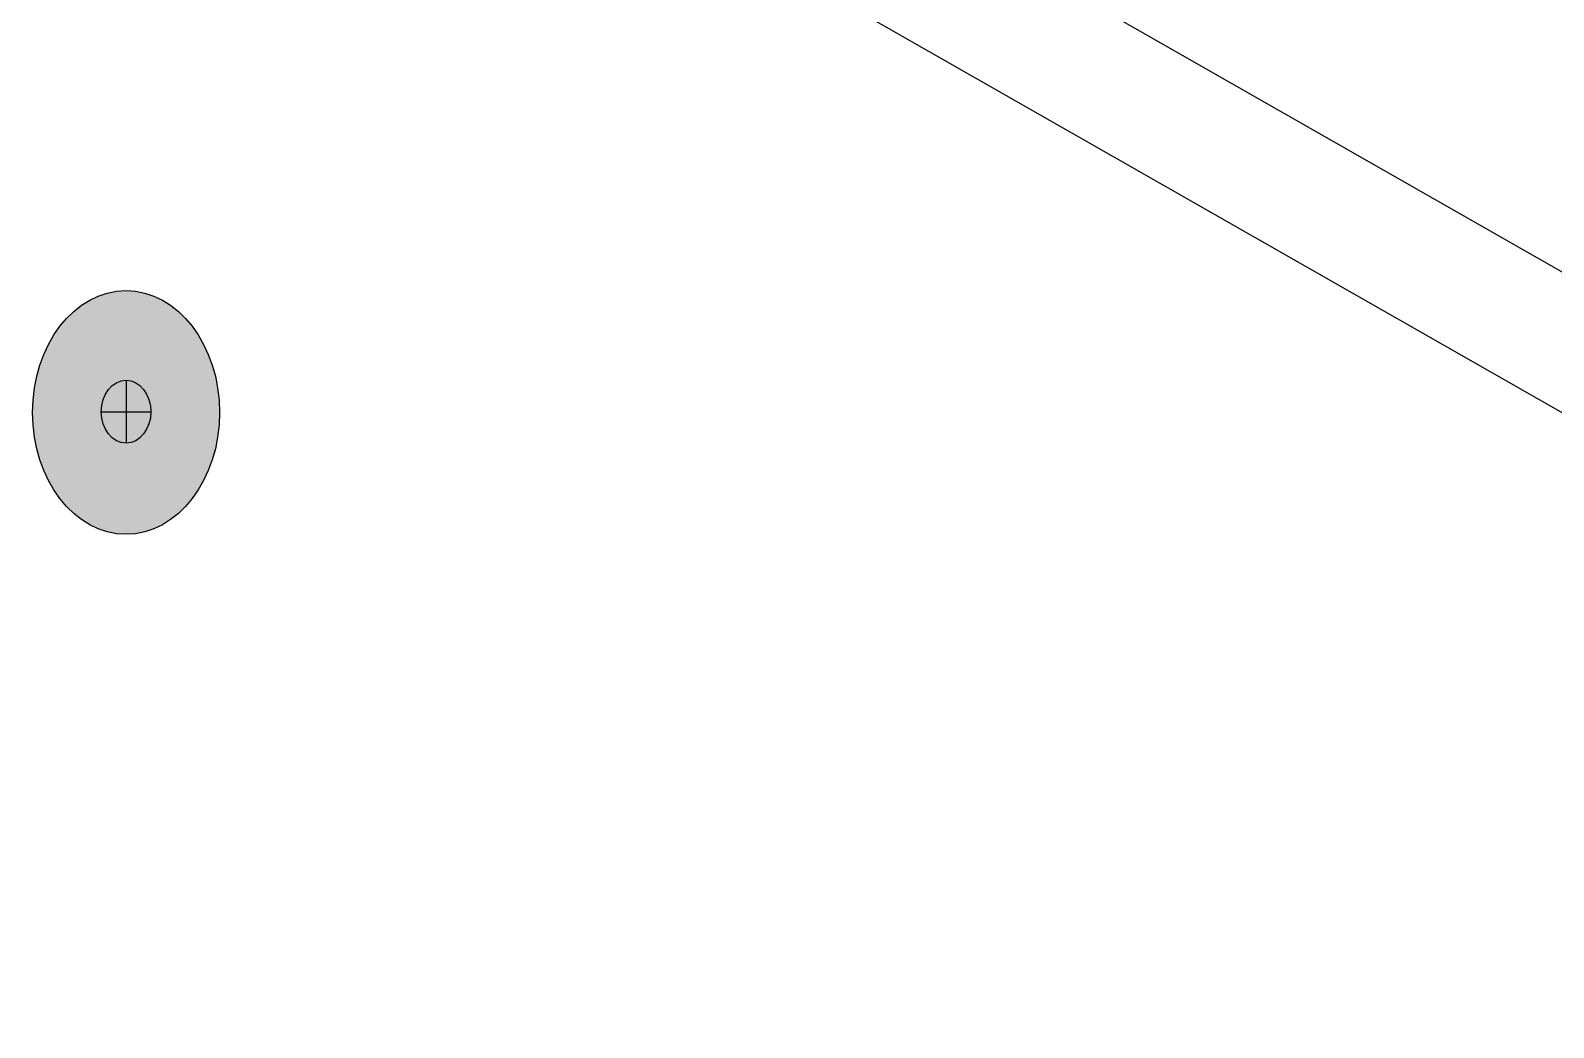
# Model space of a CAD drawing. Header units: inches. Extents: x -20.7 to 76.3, y -55.2 to 19.1.
# Drawn here: x 60.245 to 61.075, y -40.705 to -40.161 of the extents above; entities that cross this region are included whole.
import ezdxf

# ---------------------------------------------------------------- set-up
doc = ezdxf.new("R2010")
doc.units = ezdxf.units.IN
doc.header["$MEASUREMENT"] = 0
doc.layers.add('G-ANNO-TTLB', color=7, linetype='Continuous', lineweight=0)
doc.layers.add('TYVEK', color=7, linetype='Continuous', lineweight=0)

msp = doc.modelspace()

# ---------------------------------------------------------------- hatches: boundary and pattern name
at = {"layer": 'G-ANNO-TTLB', "true_color": 0xff00ff, "transparency": 33554687}
h = msp.add_hatch(color=6, dxfattribs=at)
edge = h.paths.add_edge_path()
edge.add_spline(control_points=[(71.85725, -54.94557), (71.85725, -54.94557), (31.15722, -54.94557), (31.15722, -54.94557), (31.15722, -54.94557), (31.15722, -20.81027), (31.15722, -20.81027), (31.15722, -20.81027), (71.85725, -20.81027), (71.85725, -20.81027), (71.85725, -20.81027), (71.85725, -54.94557), (71.85725, -54.94557)], knot_values=[0, 0, 0, 0, 1, 1, 1, 2, 2, 2, 3, 3, 3, 4, 4, 4, 4], degree=3, periodic=0)
edge = h.paths.add_edge_path()
edge.add_spline(control_points=[(31.28226, -20.93531), (31.28226, -20.93531), (31.28226, -54.82054), (31.28226, -54.82054), (31.28226, -54.82054), (71.73222, -54.82054), (71.73222, -54.82054), (71.73222, -54.82054), (71.73222, -20.93531), (71.73222, -20.93531), (71.73222, -20.93531), (31.28226, -20.93531), (31.28226, -20.93531)], knot_values=[0, 0, 0, 0, 1, 1, 1, 2, 2, 2, 3, 3, 3, 4, 4, 4, 4], degree=3, periodic=0)
edge.add_line((31.28226, -20.93531), (31.28226, -20.93531))
at = {"layer": 'TYVEK', "true_color": 0x003b71, "transparency": 33554687}
h = msp.add_hatch(color=156, dxfattribs=at)
h.dxf.hatch_style = 2
edge = h.paths.add_edge_path()
edge.add_ellipse((60.29693, -40.36959), major_axis=(0, 0.0664), ratio=0.766948, start_angle=0, end_angle=360)

# ---------------------------------------------------------------- linework, layer by layer
at = {"layer": 'G-ANNO-TTLB'}
for points in [[(71.85725, -54.94557), (71.85725, -54.94557), (31.15722, -54.94557), (31.15722, -54.94557), (31.15722, -54.94557), (31.15722, -20.81027), (31.15722, -20.81027), (31.15722, -20.81027), (71.85725, -20.81027), (71.85725, -20.81027), (71.85725, -20.81027), (71.85725, -54.94557), (71.85725, -54.94557)], [(31.28226, -20.93531), (31.28226, -20.93531), (31.28226, -54.82054), (31.28226, -54.82054), (31.28226, -54.82054), (71.73222, -54.82054), (71.73222, -54.82054), (71.73222, -54.82054), (71.73222, -20.93531), (71.73222, -20.93531), (71.73222, -20.93531), (31.28226, -20.93531), (31.28226, -20.93531)]]:
    msp.add_open_spline(points, degree=3, knots=[0, 0, 0, 0, 1, 1, 1, 2, 2, 2, 3, 3, 3, 4, 4, 4, 4], dxfattribs=at)
at = {"layer": 'TYVEK', "color": 2, "lineweight": 25, "true_color": 0xffff00}
msp.add_line((63.02295, -41.40292), (59.28863, -39.27054), dxfattribs=at)
at = {"layer": 'TYVEK', "color": 18, "lineweight": 25, "true_color": 0x000000}
msp.add_line((62.95615, -41.44158), (59.22182, -39.3092), dxfattribs=at)
at = {"layer": 'TYVEK', "color": 252, "lineweight": 25, "true_color": 0x848484}
for p, q in [((60.29693, -40.35204), (60.29693, -40.38631)), ((60.28341, -40.36918), (60.31045, -40.36918))]:
    msp.add_line(p, q, dxfattribs=at)
at = {"layer": 'TYVEK', "color": 18, "lineweight": 25, "true_color": 0x000000}
msp.add_ellipse((60.29693, -40.36959), major_axis=(0, 0.0664), ratio=0.766948, dxfattribs=at)
at = {"layer": 'TYVEK', "color": 252, "lineweight": 25, "true_color": 0x848484}
msp.add_ellipse((60.29693, -40.36918), major_axis=(0, 0.01714), ratio=0.788846, dxfattribs=at)

doc.saveas('drawing.dxf')
